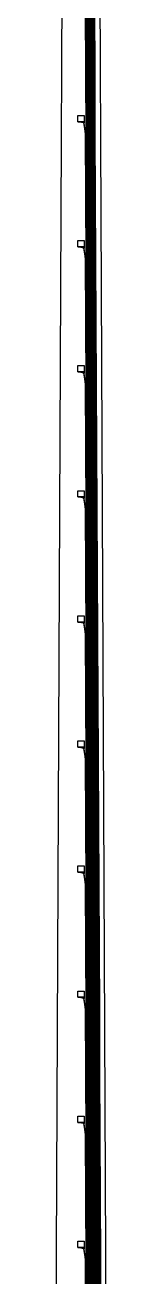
# Model space of a CAD drawing. Header units: inches. Extents: x 115980 to 170179, y 57000 to 74333.
# Drawn here: x 131949 to 132034, y 66023 to 68025 of the extents above; entities that cross this region are included whole.
import ezdxf

# ---------------------------------------------------------------- set-up
doc = ezdxf.new("R2010")
doc.units = ezdxf.units.IN
doc.header["$MEASUREMENT"] = 0
for name, color, linetype in [('metal', 221, 'Continuous'), ('nitride window', 40, 'Continuous'), ('profile', 140, 'Continuous')]:
    doc.layers.add(name, color=color, linetype=linetype)

msp = doc.modelspace()

# ---------------------------------------------------------------- linework, layer by layer
at = {"layer": 'metal'}
for points in [[(131998.2, 68050.5), (131998.7, 67950.5), (131999.2, 67850.6), (131999.7, 67750.5), (132000.2, 67650.6), (132000.7, 67550.5), (132001.2, 67450.6), (132001.7, 67350.5), (132002.2, 67250.6), (132002.7, 67150.5), (132003.2, 67050.6), (132003.7, 66950.5), (132004.2, 66850.6), (132004.7, 66750.5), (132005.2, 66650.6), (132005.7, 66550.5), (132006.2, 66450.6), (132006.7, 66350.5), (132007.2, 66250.6), (132007.7, 66150.5), (132008.2, 66050.6), (132008.7, 65950.5)], [(132009.2, 65950.5), (132008.7, 66050.6), (132008.2, 66150.5), (132007.7, 66250.6), (132007.2, 66350.5), (132006.7, 66450.6), (132006.2, 66550.5), (132005.7, 66650.6), (132005.2, 66750.5), (132004.7, 66850.6), (132004.2, 66950.5), (132003.7, 67050.6), (132003.2, 67150.5), (132002.7, 67250.6), (132002.2, 67350.5), (132001.7, 67450.6), (132001.2, 67550.5), (132000.7, 67650.6), (132000.2, 67750.5), (131999.7, 67850.6), (131999.2, 67950.5), (131999.2, 67950.5), (131998.7, 68050.6)], [(131999.2, 68050.6), (131999.7, 67950.5), (132000.2, 67850.6), (132000.7, 67750.5), (132001.2, 67650.6), (132001.7, 67550.5), (132002.2, 67450.6), (132002.7, 67350.5), (132003.2, 67250.6), (132003.7, 67150.5), (132004.2, 67050.6), (132004.7, 66950.5), (132005.2, 66850.6), (132005.7, 66750.5), (132006.2, 66650.6), (132006.7, 66550.5), (132007.2, 66450.6), (132007.7, 66350.5), (132008.2, 66250.6), (132008.7, 66150.5), (132009.2, 66050.6), (132009.7, 65950.5)], [(132010.2, 65950.5), (132009.7, 66050.6), (132009.2, 66150.5), (132008.7, 66250.6), (132008.2, 66350.5), (132007.7, 66450.6), (132007.2, 66550.5), (132006.7, 66650.6), (132006.2, 66750.5), (132005.7, 66850.6), (132005.2, 66950.5), (132004.7, 67050.6), (132004.2, 67150.5), (132003.7, 67250.6), (132003.2, 67350.5), (132002.7, 67450.6), (132002.2, 67550.5), (132001.7, 67650.6), (132001.2, 67750.5), (132000.7, 67850.6), (132000.2, 67950.5), (131999.7, 68050.6)], [(132000.2, 68050.6), (132000.7, 67950.5), (132001.2, 67850.6), (132001.7, 67750.5), (132002.2, 67650.6), (132002.7, 67550.5), (132003.2, 67450.6), (132003.7, 67350.5), (132004.2, 67250.6), (132004.7, 67150.5), (132005.2, 67050.6), (132005.7, 66950.5), (132006.2, 66850.6), (132006.7, 66750.5), (132007.2, 66650.6), (132007.7, 66550.5), (132008.2, 66450.6), (132008.7, 66350.5), (132009.2, 66250.6), (132009.7, 66150.5), (132010.2, 66050.6), (132010.7, 65950.5)], [(132011.2, 65950.5), (132010.7, 66050.6), (132010.2, 66150.5), (132009.7, 66250.6), (132009.2, 66350.5), (132008.7, 66450.6), (132008.2, 66550.5), (132007.7, 66650.6), (132007.2, 66750.5), (132006.7, 66850.6), (132006.2, 66950.5), (132005.7, 67050.6), (132005.2, 67150.5), (132004.7, 67250.6), (132004.2, 67350.5), (132003.7, 67450.6), (132003.2, 67550.5), (132002.7, 67650.6), (132002.2, 67750.5), (132001.7, 67850.6), (132001.2, 67950.5), (132000.7, 68050.6)], [(132001.2, 68050.6), (132001.7, 67950.5), (132002.2, 67850.6), (132002.7, 67750.5), (132003.2, 67650.6), (132003.7, 67550.5), (132004.2, 67450.6), (132004.7, 67350.5), (132005.2, 67250.6), (132005.7, 67150.5), (132006.2, 67050.6), (132006.7, 66950.5), (132007.2, 66850.6), (132007.7, 66750.5), (132008.2, 66650.6), (132008.7, 66550.5), (132009.2, 66450.6), (132009.7, 66350.5), (132010.2, 66250.6), (132010.7, 66150.5), (132011.2, 66050.6), (132011.7, 65950.5)], [(132012.2, 65950.5), (132011.7, 66050.6), (132011.2, 66150.5), (132010.7, 66250.6), (132010.2, 66350.5), (132009.7, 66450.6), (132009.2, 66550.5), (132008.7, 66650.6), (132008.2, 66750.5), (132007.7, 66850.6), (132007.2, 66950.5), (132006.7, 67050.6), (132006.2, 67150.5), (132005.7, 67250.6), (132005.2, 67350.5), (132004.7, 67450.6), (132004.2, 67550.5), (132003.7, 67650.6), (132003.2, 67750.5), (132002.7, 67850.6), (132002.2, 67950.5), (132001.7, 68050.6)], [(132002.2, 68050.6), (132002.7, 67950.5), (132003.2, 67850.6), (132003.7, 67750.5), (132004.2, 67650.6), (132004.7, 67550.5), (132005.2, 67450.6), (132005.7, 67350.5), (132006.2, 67250.6), (132006.7, 67150.5), (132007.2, 67050.6), (132007.7, 66950.5), (132008.2, 66850.6), (132008.7, 66750.5), (132009.2, 66650.6), (132009.7, 66550.5), (132010.2, 66450.6), (132010.7, 66350.5), (132011.2, 66250.6), (132011.7, 66150.5), (132012.2, 66050.6), (132012.7, 65950.5)], [(132013.2, 65950.5), (132012.7, 66050.6), (132012.2, 66150.5), (132011.7, 66250.6), (132011.2, 66350.5), (132010.7, 66450.6), (132010.2, 66550.5), (132009.7, 66650.6), (132009.2, 66750.5), (132008.7, 66850.6), (132008.2, 66950.5), (132007.7, 67050.6), (132007.2, 67150.5), (132006.7, 67250.6), (132006.2, 67350.5), (132005.7, 67450.6), (132005.2, 67550.5), (132004.7, 67650.6), (132004.2, 67750.5), (132003.7, 67850.6), (132003.2, 67950.5), (132002.7, 68050.6)], [(132013.7, 65950.5), (132013.2, 66050.6), (132012.7, 66150.5), (132012.2, 66250.6), (132011.7, 66350.5), (132011.2, 66450.6), (132010.7, 66550.5), (132010.2, 66650.6), (132009.7, 66750.5), (132009.2, 66850.6), (132008.7, 66950.5), (132008.2, 67050.6), (132007.7, 67150.5), (132007.2, 67250.6), (132006.7, 67350.5), (132006.2, 67450.6), (132005.7, 67550.5), (132005.2, 67650.6), (132004.7, 67750.5), (132004.2, 67850.6), (132003.7, 67950.5), (132003.2, 68050.6)], [(132003.7, 68050.6), (132004.2, 67950.5), (132004.7, 67850.6), (132005.2, 67750.5), (132005.7, 67650.6), (132006.2, 67550.5), (132006.7, 67450.6), (132007.2, 67350.5), (132007.7, 67250.6), (132008.2, 67150.5), (132008.7, 67050.6), (132009.2, 66950.5), (132009.7, 66850.6), (132010.2, 66750.5), (132010.7, 66650.6), (132011.2, 66550.5), (132011.7, 66450.6), (132012.2, 66350.5), (132012.7, 66250.6), (132013.2, 66150.5), (132013.7, 66050.6), (132014.2, 65950.5)], [(132004.2, 68050.6), (132004.7, 67950.5), (132005.2, 67850.6), (132005.7, 67750.5), (132006.2, 67650.6), (132006.7, 67550.5), (132007.2, 67450.6), (132007.7, 67350.5), (132008.2, 67250.6), (132008.7, 67150.5), (132009.2, 67050.6), (132009.7, 66950.5), (132010.2, 66850.6), (132010.7, 66750.5), (132011.2, 66650.6), (132011.7, 66550.5), (132012.2, 66450.6), (132012.7, 66350.5), (132013.2, 66250.6), (132013.7, 66150.5), (132014.2, 66050.6), (132014.7, 65950.5)], [(132015.2, 65950.5), (132014.7, 66050.6), (132014.2, 66150.5), (132013.7, 66250.6), (132013.2, 66350.5), (132012.7, 66450.6), (132012.2, 66550.5), (132011.7, 66650.6), (132011.2, 66750.5), (132010.7, 66850.6), (132010.2, 66950.5), (132009.7, 67050.6), (132009.2, 67150.5), (132008.7, 67250.6), (132008.2, 67350.5), (132007.7, 67450.6), (132007.2, 67550.5), (132006.7, 67650.6), (132006.2, 67750.5), (132005.7, 67850.6), (132005.2, 67950.5), (132004.7, 68050.6)], [(132015.7, 65950.5), (132015.2, 66050.6), (132014.7, 66150.5), (132014.2, 66250.6), (132013.7, 66350.5), (132013.2, 66450.6), (132012.7, 66550.5), (132012.2, 66650.6), (132011.7, 66750.5), (132011.2, 66850.6), (132010.7, 66950.5), (132010.2, 67050.6), (132009.7, 67150.5), (132009.2, 67250.6), (132008.7, 67350.5), (132008.2, 67450.6), (132007.7, 67550.5), (132007.2, 67650.6), (132006.7, 67750.5), (132006.2, 67850.6), (132005.7, 67950.5), (132005.2, 68050.6)], [(132005.7, 68050.6), (132006.2, 67950.5), (132006.7, 67850.6), (132007.2, 67750.5), (132007.7, 67650.6), (132008.2, 67550.5), (132008.7, 67450.6), (132009.2, 67350.5), (132009.7, 67250.6), (132010.2, 67150.5), (132010.7, 67050.6), (132011.2, 66950.5), (132011.7, 66850.6), (132012.2, 66750.5), (132012.7, 66650.6), (132013.2, 66550.5), (132013.7, 66450.6), (132014.2, 66350.5), (132014.7, 66250.6), (132015.2, 66150.5), (132015.7, 66050.6), (132016.2, 65950.5)], [(132016.7, 65950.5), (132016.2, 66050.6), (132015.7, 66150.5), (132015.2, 66250.6), (132014.7, 66350.5), (132014.2, 66450.6), (132013.7, 66550.5), (132013.2, 66650.6), (132012.7, 66750.5), (132012.2, 66850.6), (132011.7, 66950.5), (132011.2, 67050.6), (132010.7, 67150.5), (132010.2, 67250.6), (132009.7, 67350.5), (132009.2, 67450.6), (132008.7, 67550.5), (132008.2, 67650.6), (132007.7, 67750.5), (132007.2, 67850.6), (132006.7, 67950.5), (132006.2, 68050.6)], [(132006.7, 68050.6), (132007.2, 67950.5), (132007.7, 67850.6), (132008.2, 67750.5), (132008.7, 67650.6), (132009.2, 67550.5), (132009.7, 67450.6), (132010.2, 67350.5), (132010.7, 67250.6), (132011.2, 67150.5), (132011.7, 67050.6), (132012.2, 66950.5), (132012.7, 66850.6), (132013.2, 66750.5), (132013.7, 66650.6), (132014.2, 66550.5), (132014.7, 66450.6), (132015.2, 66350.5), (132015.7, 66250.6), (132016.2, 66150.5), (132016.7, 66050.6), (132017.2, 65950.5)], [(132017.7, 65950.5), (132017.2, 66050.6), (132016.7, 66150.5), (132016.2, 66250.6), (132015.7, 66350.5), (132015.2, 66450.6), (132014.7, 66550.5), (132014.2, 66650.6), (132013.7, 66750.5), (132013.2, 66850.6), (132012.7, 66950.5), (132012.2, 67050.6), (132011.7, 67150.5), (132011.2, 67250.6), (132010.7, 67350.5), (132010.2, 67450.6), (132009.7, 67550.5), (132009.2, 67650.6), (132008.7, 67750.5), (132008.2, 67850.6), (132007.7, 67950.5), (132007.2, 68050.6)], [(132007.7, 68050.6), (132008.2, 67950.5), (132008.7, 67850.6), (132009.2, 67750.5), (132009.7, 67650.6), (132010.2, 67550.5), (132010.7, 67450.6), (132011.2, 67350.5), (132011.7, 67250.6), (132012.2, 67150.5), (132012.7, 67050.6), (132013.2, 66950.5), (132013.7, 66850.6), (132014.2, 66750.5), (132014.7, 66650.6), (132015.2, 66550.5), (132015.7, 66450.6), (132016.2, 66350.5), (132016.7, 66250.6), (132017.2, 66150.5), (132017.7, 66050.6), (132018.2, 65950.5)], [(132018.7, 65950.5), (132018.2, 66050.6), (132017.7, 66150.5), (132017.2, 66250.6), (132016.7, 66350.5), (132016.2, 66450.6), (132015.7, 66550.5), (132015.2, 66650.6), (132014.7, 66750.5), (132014.2, 66850.6), (132013.7, 66950.5), (132013.2, 67050.6), (132012.7, 67150.5), (132012.2, 67250.6), (132011.7, 67350.5), (132011.2, 67450.6), (132010.7, 67550.5), (132010.2, 67650.6), (132009.7, 67750.5), (132009.2, 67850.6), (132008.7, 67950.5), (132008.2, 68050.6)], [(132008.7, 68050.6), (132009.2, 67950.5), (132009.7, 67850.6), (132010.2, 67750.5), (132010.7, 67650.6), (132011.2, 67550.5), (132011.7, 67450.6), (132012.2, 67350.5), (132012.7, 67250.6), (132013.2, 67150.5), (132013.7, 67050.6), (132014.2, 66950.5), (132014.7, 66850.6), (132015.2, 66750.5), (132015.7, 66650.6), (132016.2, 66550.5), (132016.7, 66450.6), (132017.2, 66350.5), (132017.7, 66250.6), (132018.2, 66150.5), (132018.7, 66050.6), (132019.2, 65950.5)], [(132019.7, 65950.5), (132019.2, 66050.6), (132018.7, 66150.5), (132018.2, 66250.6), (132017.7, 66350.5), (132017.2, 66450.6), (132016.7, 66550.5), (132016.2, 66650.6), (132015.7, 66750.5), (132015.2, 66850.6), (132014.7, 66950.5), (132014.2, 67050.6), (132013.7, 67150.5), (132013.2, 67250.6), (132012.7, 67350.5), (132012.2, 67450.6), (132011.7, 67550.5), (132011.2, 67650.6), (132010.7, 67750.5), (132010.2, 67850.6), (132009.7, 67950.5), (132009.2, 68050.6)], [(132009.7, 68050.6), (132010.2, 67950.5), (132010.7, 67850.6), (132011.2, 67750.5), (132011.7, 67650.6), (132012.2, 67550.5), (132012.7, 67450.6), (132013.2, 67350.5), (132013.7, 67250.6), (132014.2, 67150.5), (132014.7, 67050.6), (132015.2, 66950.5), (132015.7, 66850.6), (132016.2, 66750.5), (132016.7, 66650.6), (132017.2, 66550.5), (132017.7, 66450.6), (132018.2, 66350.5), (132018.7, 66250.6), (132019.2, 66150.5), (132019.7, 66050.6), (132020.2, 65950.5)], [(132020.7, 65950.5), (132020.2, 66050.6), (132019.7, 66150.5), (132019.2, 66250.6), (132018.7, 66350.5), (132018.2, 66450.6), (132017.7, 66550.5), (132017.2, 66650.6), (132016.7, 66750.5), (132016.2, 66850.6), (132015.7, 66950.5), (132015.2, 67050.6), (132014.7, 67150.5), (132014.2, 67250.6), (132013.7, 67350.5), (132013.2, 67450.6), (132012.7, 67550.5), (132012.2, 67650.6), (132011.7, 67750.5), (132011.2, 67850.6), (132010.7, 67950.5), (132010.2, 68050.6)], [(132010.7, 68050.6), (132011.2, 67950.5), (132011.7, 67850.6), (132012.2, 67750.5), (132012.7, 67650.6), (132013.2, 67550.5), (132013.7, 67450.6), (132014.2, 67350.5), (132014.7, 67250.6), (132015.2, 67150.5), (132015.7, 67050.6), (132016.2, 66950.5), (132016.7, 66850.6), (132017.2, 66750.5), (132017.7, 66650.6), (132018.2, 66550.5), (132018.7, 66450.6), (132019.2, 66350.5), (132019.7, 66250.6), (132020.2, 66150.5), (132020.7, 66050.6), (132021.2, 65950.5)], [(132021.7, 65950.5), (132021.2, 66050.6), (132020.7, 66150.5), (132020.2, 66250.6), (132019.7, 66350.5), (132019.2, 66450.6), (132018.7, 66550.5), (132018.2, 66650.6), (132017.7, 66750.5), (132017.2, 66850.6), (132016.7, 66950.5), (132016.2, 67050.6), (132015.7, 67150.5), (132015.2, 67250.6), (132014.7, 67350.5), (132014.2, 67450.6), (132013.7, 67550.5), (132013.2, 67650.6), (132012.7, 67750.5), (132012.2, 67850.6), (132011.7, 67950.5), (132011.2, 68050.6)], [(132011.7, 68050.6), (132012.2, 67950.5), (132012.7, 67850.6), (132013.2, 67750.5), (132013.7, 67650.6), (132014.2, 67550.5), (132014.7, 67450.6), (132015.2, 67350.5), (132015.7, 67250.6), (132016.2, 67150.5), (132016.7, 67050.6), (132017.2, 66950.5), (132017.7, 66850.6), (132018.2, 66750.5), (132018.7, 66650.6), (132019.2, 66550.5), (132019.7, 66450.6), (132020.2, 66350.5), (132020.7, 66250.6), (132021.2, 66150.5), (132021.7, 66050.6), (132022.2, 65950.5)], [(132022.7, 65950.5), (132022.2, 66050.6), (132021.7, 66150.5), (132021.2, 66250.6), (132020.7, 66350.5), (132020.2, 66450.6), (132019.7, 66550.5), (132019.2, 66650.6), (132018.7, 66750.5), (132018.2, 66850.6), (132017.7, 66950.5), (132017.2, 67050.6), (132016.7, 67150.5), (132016.2, 67250.6), (132015.7, 67350.5), (132015.2, 67450.6), (132014.7, 67550.5), (132014.2, 67650.6), (132013.7, 67750.5), (132013.2, 67850.6), (132012.7, 67950.5), (132012.2, 68050.6)], [(132012.7, 68050.6), (132013.2, 67950.5), (132013.7, 67850.6), (132014.2, 67750.5), (132014.7, 67650.6), (132015.2, 67550.5), (132015.7, 67450.6), (132016.2, 67350.5), (132016.7, 67250.6), (132017.2, 67150.5), (132017.7, 67050.6), (132018.2, 66950.5), (132018.7, 66850.6), (132019.2, 66750.5), (132019.7, 66650.6), (132020.2, 66550.5), (132020.7, 66450.6), (132021.2, 66350.5), (132021.7, 66250.6), (132022.2, 66150.5), (132022.7, 66050.6), (132023.2, 65950.5)], [(132008.2, 65950.5), (132007.7, 66050.6), (132007.2, 66150.5), (132006.7, 66250.6), (132006.2, 66350.5), (132005.7, 66450.6), (132005.2, 66550.5), (132004.7, 66650.6), (132004.2, 66750.5), (132003.7, 66850.6), (132003.2, 66950.5), (132002.7, 67050.6), (132002.2, 67150.5), (132001.7, 67250.6), (132001.2, 67350.5), (132000.7, 67450.6), (132000.2, 67550.5), (131999.7, 67650.6), (131999.2, 67750.5), (131999.2, 67750.5), (131998.7, 67850.6), (131996.2, 67868.6), (131995.2, 67868.6), (131998.2, 67850.5), (131998.7, 67750.5), (131999.2, 67650.6), (131999.7, 67550.5), (132000.2, 67450.6), (132000.7, 67350.5), (132001.2, 67250.6), (132001.7, 67150.5), (132002.2, 67050.6), (132002.7, 66950.5), (132003.2, 66850.6), (132003.7, 66750.5), (132004.2, 66650.6), (132004.7, 66550.5), (132005.2, 66450.6), (132005.7, 66350.5), (132006.2, 66250.6), (132006.7, 66150.5), (132007.2, 66050.6), (132007.7, 65950.5)], [(132007.2, 65950.5), (132006.7, 66050.6), (132006.2, 66150.5), (132005.7, 66250.6), (132005.2, 66350.5), (132004.7, 66450.6), (132004.2, 66550.5), (132003.7, 66650.6), (132003.2, 66750.5), (132002.7, 66850.6), (132002.2, 66950.5), (132001.7, 67050.6), (132001.2, 67150.5), (132000.7, 67250.6), (132000.2, 67350.5), (131999.7, 67450.6), (131999.2, 67550.5), (131999.2, 67550.5), (131998.7, 67650.6), (131996.2, 67668.6), (131995.2, 67668.6), (131998.2, 67650.5), (131998.7, 67550.5), (131999.2, 67450.6), (131999.7, 67350.5), (132000.2, 67250.6), (132000.7, 67150.5), (132001.2, 67050.6), (132001.7, 66950.5), (132002.2, 66850.6), (132002.7, 66750.5), (132003.2, 66650.6), (132003.7, 66550.5), (132004.2, 66450.6), (132004.7, 66350.5), (132005.2, 66250.6), (132005.7, 66150.5), (132006.2, 66050.6), (132006.7, 65950.5)], [(132006.2, 65950.5), (132005.7, 66050.6), (132005.2, 66150.5), (132004.7, 66250.6), (132004.2, 66350.5), (132003.7, 66450.6), (132003.2, 66550.5), (132002.7, 66650.6), (132002.2, 66750.5), (132001.7, 66850.6), (132001.2, 66950.5), (132000.7, 67050.6), (132000.2, 67150.5), (131999.7, 67250.6), (131999.2, 67350.5), (131999.2, 67350.5), (131998.7, 67450.6), (131996.2, 67468.6), (131995.2, 67468.6), (131998.2, 67450.5), (131998.7, 67350.5), (131999.2, 67250.6), (131999.7, 67150.5), (132000.2, 67050.6), (132000.7, 66950.5), (132001.2, 66850.6), (132001.7, 66750.5), (132002.2, 66650.6), (132002.7, 66550.5), (132003.2, 66450.6), (132003.7, 66350.5), (132004.2, 66250.6), (132004.7, 66150.5), (132005.2, 66050.6), (132005.7, 65950.5)], [(132005.2, 65950.5), (132004.7, 66050.6), (132004.2, 66150.5), (132003.7, 66250.6), (132003.2, 66350.5), (132002.7, 66450.6), (132002.2, 66550.5), (132001.7, 66650.6), (132001.2, 66750.5), (132000.7, 66850.6), (132000.2, 66950.5), (131999.7, 67050.6), (131999.2, 67150.5), (131999.2, 67150.5), (131998.7, 67250.6), (131996.2, 67268.6), (131995.2, 67268.6), (131998.2, 67250.5), (131998.7, 67150.5), (131999.2, 67050.6), (131999.7, 66950.5), (132000.2, 66850.6), (132000.7, 66750.5), (132001.2, 66650.6), (132001.7, 66550.5), (132002.2, 66450.6), (132002.7, 66350.5), (132003.2, 66250.6), (132003.7, 66150.5), (132004.2, 66050.6), (132004.7, 65950.5)], [(132004.2, 65950.5), (132003.7, 66050.6), (132003.2, 66150.5), (132002.7, 66250.6), (132002.2, 66350.5), (132001.7, 66450.6), (132001.2, 66550.5), (132000.7, 66650.6), (132000.2, 66750.5), (131999.7, 66850.6), (131999.2, 66950.5), (131999.2, 66950.5), (131998.7, 67050.6), (131996.2, 67068.6), (131995.2, 67068.6), (131998.2, 67050.5), (131998.7, 66950.5), (131999.2, 66850.6), (131999.7, 66750.5), (132000.2, 66650.6), (132000.7, 66550.5), (132001.2, 66450.6), (132001.7, 66350.5), (132002.2, 66250.6), (132002.7, 66150.5), (132003.2, 66050.6), (132003.7, 65950.5)], [(132003.2, 65950.5), (132002.7, 66050.6), (132002.2, 66150.5), (132001.7, 66250.6), (132001.2, 66350.5), (132000.7, 66450.6), (132000.2, 66550.5), (131999.7, 66650.6), (131999.2, 66750.5), (131999.2, 66750.5), (131998.7, 66850.6), (131996.2, 66868.6), (131995.2, 66868.6), (131998.2, 66850.5), (131998.7, 66750.5), (131999.2, 66650.6), (131999.7, 66550.5), (132000.2, 66450.6), (132000.7, 66350.5), (132001.2, 66250.6), (132001.7, 66150.5), (132002.2, 66050.6), (132002.7, 65950.5)], [(132002.2, 65950.5), (132001.7, 66050.6), (132001.2, 66150.5), (132000.7, 66250.6), (132000.2, 66350.5), (131999.7, 66450.6), (131999.2, 66550.5), (131999.2, 66550.5), (131998.7, 66650.6), (131996.2, 66668.6), (131995.2, 66668.6), (131998.2, 66650.5), (131998.7, 66550.5), (131999.2, 66450.6), (131999.7, 66350.5), (132000.2, 66250.6), (132000.7, 66150.5), (132001.2, 66050.6), (132001.7, 65950.5)], [(132001.2, 65950.5), (132000.7, 66050.6), (132000.2, 66150.5), (131999.7, 66250.6), (131999.2, 66350.5), (131999.2, 66350.5), (131998.7, 66450.6), (131996.2, 66468.6), (131995.2, 66468.6), (131998.2, 66450.5), (131998.7, 66350.5), (131999.2, 66250.6), (131999.7, 66150.5), (132000.2, 66050.6), (132000.7, 65950.5)], [(132000.2, 65950.5), (131999.7, 66050.6), (131999.2, 66150.5), (131999.2, 66150.5), (131998.7, 66250.6), (131996.2, 66268.6), (131995.2, 66268.6), (131998.2, 66250.5), (131998.7, 66150.5), (131999.2, 66050.6), (131999.7, 65950.5)], [(131999.2, 65950.5), (131998.7, 66050.6), (131996.2, 66068.6), (131995.2, 66068.6), (131998.2, 66050.5), (131998.7, 65950.5)]]:
    msp.add_lwpolyline(points, dxfattribs=at)
for points in [[(131986.2, 67880.6), (131996.2, 67880.6), (131996.2, 67870.6), (131986.2, 67870.6)], [(131996.2, 67868.6), (131995.2, 67868.6), (131986.2, 67870.6), (131996.2, 67870.6)], [(131986.2, 67680.6), (131996.2, 67680.6), (131996.2, 67670.6), (131986.2, 67670.6)], [(131996.2, 67668.6), (131995.2, 67668.6), (131986.2, 67670.6), (131996.2, 67670.6)], [(131986.2, 67480.6), (131996.2, 67480.6), (131996.2, 67470.6), (131986.2, 67470.6)], [(131996.2, 67468.6), (131995.2, 67468.6), (131986.2, 67470.6), (131996.2, 67470.6)], [(131986.2, 67280.6), (131996.2, 67280.6), (131996.2, 67270.6), (131986.2, 67270.6)], [(131996.2, 67268.6), (131995.2, 67268.6), (131986.2, 67270.6), (131996.2, 67270.6)], [(131986.2, 67080.6), (131996.2, 67080.6), (131996.2, 67070.6), (131986.2, 67070.6)], [(131996.2, 67068.6), (131995.2, 67068.6), (131986.2, 67070.6), (131996.2, 67070.6)], [(131986.2, 66880.6), (131996.2, 66880.6), (131996.2, 66870.6), (131986.2, 66870.6)], [(131996.2, 66868.6), (131995.2, 66868.6), (131986.2, 66870.6), (131996.2, 66870.6)], [(131986.2, 66680.6), (131996.2, 66680.6), (131996.2, 66670.6), (131986.2, 66670.6)], [(131996.2, 66668.6), (131995.2, 66668.6), (131986.2, 66670.6), (131996.2, 66670.6)], [(131986.2, 66480.6), (131996.2, 66480.6), (131996.2, 66470.6), (131986.2, 66470.6)], [(131996.2, 66468.6), (131995.2, 66468.6), (131986.2, 66470.6), (131996.2, 66470.6)], [(131986.2, 66280.6), (131996.2, 66280.6), (131996.2, 66270.6), (131986.2, 66270.6)], [(131996.2, 66268.6), (131995.2, 66268.6), (131986.2, 66270.6), (131996.2, 66270.6)], [(131986.2, 66080.6), (131996.2, 66080.6), (131996.2, 66070.6), (131986.2, 66070.6)], [(131996.2, 66068.6), (131995.2, 66068.6), (131986.2, 66070.6), (131996.2, 66070.6)]]:
    msp.add_lwpolyline(points, close=True, dxfattribs=at)
at = {"layer": 'nitride window'}
for points in [[(131986.2, 67880.6), (131996.2, 67880.6), (131996.2, 67870.6), (131986.2, 67870.6)], [(131986.2, 67680.6), (131996.2, 67680.6), (131996.2, 67670.6), (131986.2, 67670.6)], [(131986.2, 67480.6), (131996.2, 67480.6), (131996.2, 67470.6), (131986.2, 67470.6)], [(131986.2, 67280.6), (131996.2, 67280.6), (131996.2, 67270.6), (131986.2, 67270.6)], [(131986.2, 67080.6), (131996.2, 67080.6), (131996.2, 67070.6), (131986.2, 67070.6)], [(131986.2, 66880.6), (131996.2, 66880.6), (131996.2, 66870.6), (131986.2, 66870.6)], [(131986.2, 66680.6), (131996.2, 66680.6), (131996.2, 66670.6), (131986.2, 66670.6)], [(131986.2, 66480.6), (131996.2, 66480.6), (131996.2, 66470.6), (131986.2, 66470.6)], [(131986.2, 66280.6), (131996.2, 66280.6), (131996.2, 66270.6), (131986.2, 66270.6)], [(131986.2, 66080.6), (131996.2, 66080.6), (131996.2, 66070.6), (131986.2, 66070.6)]]:
    msp.add_lwpolyline(points, close=True, dxfattribs=at)
at = {"layer": 'profile'}
msp.add_lwpolyline([(131991.2, 70910.6), (132002.2, 70879.6), (132006.7, 70840.7), (132010.7, 70450.7), (132033.7, 65350.6), (132033.7, 64050.5), (131948.7, 64050.5), (131948.7, 65350.7), (131971.7, 70450.6), (131975.7, 70840.7), (131980.2, 70879.6)], close=True, dxfattribs=at)

doc.saveas('drawing.dxf')
